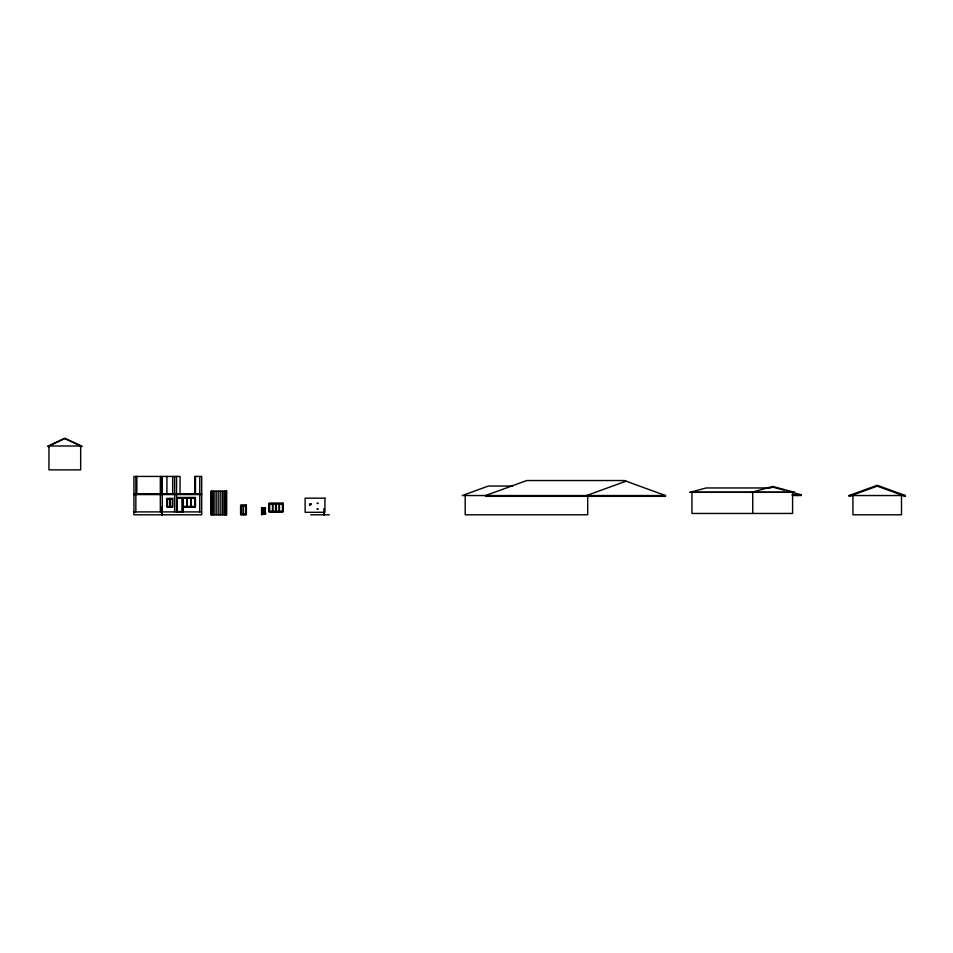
<?xml version="1.0" encoding="UTF-8"?>
<svg xmlns="http://www.w3.org/2000/svg" width="953" height="953" viewBox="0 0 953 953"><rect width="100%" height="100%" fill="white"/><g stroke="black" fill="none" stroke-linecap="round" stroke-linejoin="round"><path stroke-width="1.43" d="M161.772 511.904L161.772 514.799L161.772 507.091M162.26 514.799L162.248 476.429L162.248 493.761L166.918 493.845L166.918 476.429M182.821 507.091L182.821 511.904L182.821 507.091L195.425 507.091L195.425 497.454L176.555 497.454M81.91 446.29L64.804 438.201L47.698 446.29M324.044 509.414L324.211 508.664L324.02 514.799M261.599 507.723L262.242 507.723L262.242 514.799L261.599 514.799L261.599 507.723L262.242 507.723M48.948 445.992L64.804 438.594L80.66 445.992L80.66 469.865L48.948 469.865L48.948 445.992L80.66 445.992M626.026 481.17L586.571 495.536L586.571 496.334M849.075 495.536L877.213 485.291L905.35 495.536L905.35 496.382L877.213 486.149L849.075 496.382L849.075 495.536L905.35 495.536M750.845 492.558L772.657 486.447L794.468 492.296L690.067 492.296L706.256 487.96L767.022 487.96M768.785 488.317L773.002 487.186L784.259 490.211M48.948 446.862L47.781 446.254M80.66 446.862L81.815 446.254M512.75 486.054L488.329 486.054L462.3 495.536L665.492 495.536L665.492 496.334L485.565 496.334L485.565 495.536L526.747 480.538L624.298 480.538L665.492 495.536M690.067 492.296L794.468 492.296M133.92 493.761L201.679 493.761M133.92 494.571L201.679 494.571M792.265 494.726L801.139 494.726L801.139 495.536L792.265 495.536M186.752 498.097L183.143 498.097L183.143 506.448L186.752 506.448M191.172 498.097L194.781 498.097L194.781 506.448L191.172 506.448M169.884 502.374L170.063 503.279M317.278 503.089L317.957 503.089M317.278 503.565L317.957 503.565M272.498 503.815L269.604 503.815L269.604 511.332L272.498 511.332M279.443 503.815L282.481 503.815L282.481 511.332L279.443 511.332M243.492 505.805L245.743 505.805L245.743 514.155L243.492 514.155M262.242 508.402L265.792 508.402L262.242 508.973M317.254 508.747L317.98 508.747M317.254 509.224L317.98 509.224M133.932 511.904L201.679 511.904M262.242 513.119L265.792 513.119L265.792 513.834L262.242 513.834M310.69 514.799L329.321 514.799M787.071 490.962L801.139 494.726M324.068 514.048L324.234 514.799M901.502 495.536L901.502 514.799L852.923 514.799L852.923 495.536M797.292 494.726L797.292 495.536M792.586 492.558L792.586 513.453L691.949 513.453L691.949 492.558M752.727 492.558L752.727 513.453M587.703 495.536L587.703 514.799L465.195 514.799L465.195 495.536M279.443 503.529L279.443 511.618M272.498 503.529L272.498 511.618M243.492 505.483L243.492 514.477M226.349 491.2L226.349 514.799M225.575 491.2L225.575 514.799M224.336 491.2L224.336 514.799M222.728 491.2L222.728 514.799M220.846 491.2L220.846 514.799M218.833 491.2L218.833 514.799M216.819 491.2L216.819 514.799M214.937 491.2L214.937 514.799M213.329 491.2L213.329 514.799M212.09 491.2L212.09 514.799M211.304 491.2L211.304 514.799M199.749 476.429L199.749 493.761M199.749 494.571L199.749 511.904M195.46 476.429L195.46 493.761M194.853 493.761L194.853 476.429L201.679 476.429L201.679 514.799L133.932 514.799L133.92 476.429L180.046 476.429L180.046 493.761M191.172 497.776L191.172 506.77M186.752 497.776L186.752 506.77M182.499 511.904L182.499 497.776L176.877 497.776L176.877 511.904M176.555 476.429L176.555 493.761M176.555 494.571L176.555 511.904M174.625 476.429L174.625 493.761M174.625 494.571L174.625 511.904M172.696 476.429L172.696 493.761M169.813 498.419L169.813 507.091M160.33 476.429L160.33 493.761M160.33 494.571L160.33 511.904M136.839 476.429L136.839 493.761M135.85 476.429L135.85 493.761M135.85 494.571L135.85 511.904M324.044 511.344A2.097 2.097 0 0 1 324.068 512.762M311.143 504.018L309.665 505.519L309.665 503.863L311.143 504.018M262.766 507.842L262.563 514.322L262.766 507.842M263.576 507.842L263.373 514.322L263.576 507.842M264.374 507.842L264.172 514.322L264.374 507.842M265.172 507.842L264.97 514.322L265.172 507.842M226.623 491.2L211.042 491.2L211.042 514.799L226.623 514.799L226.623 491.2M195.103 497.776L182.821 497.776L182.821 506.77L195.103 506.77L195.103 497.776M182.178 498.097L177.198 498.097L177.198 511.594L182.178 511.594L182.178 498.097M190.85 498.097L187.074 498.097L187.074 506.448L190.85 506.448L190.85 498.097M324.949 498.169L305.127 498.169L305.127 512.297L324.949 512.297L324.949 498.169M172.707 498.419L166.918 498.419L166.918 507.091L172.707 507.091L172.707 498.419M169.491 498.967L167.287 498.967L167.287 506.555L169.491 506.555L169.491 498.967M172.338 498.967L170.134 498.967L170.134 506.555L172.338 506.555L172.338 498.967M283.065 503.244L269.02 503.244L269.02 511.904L283.065 511.904L283.065 503.244M275.822 503.529L269.318 503.529L269.318 511.618L275.822 511.618L275.822 503.529M282.779 503.529L276.12 503.529L276.12 511.618L282.779 511.618L282.779 503.529M275.536 503.815L272.784 503.815L272.784 511.332L275.536 511.332L275.536 503.815M279.158 503.815L276.406 503.815L276.406 511.332L279.158 511.332L279.158 503.815M246.374 505.161L240.597 505.161L240.597 514.799L246.374 514.799L246.374 505.161M246.053 505.483L240.918 505.483L240.918 514.477L246.053 514.477L246.053 505.483M243.17 505.805L241.24 505.805L241.24 514.155L243.17 514.155L243.17 505.805"/></g></svg>
